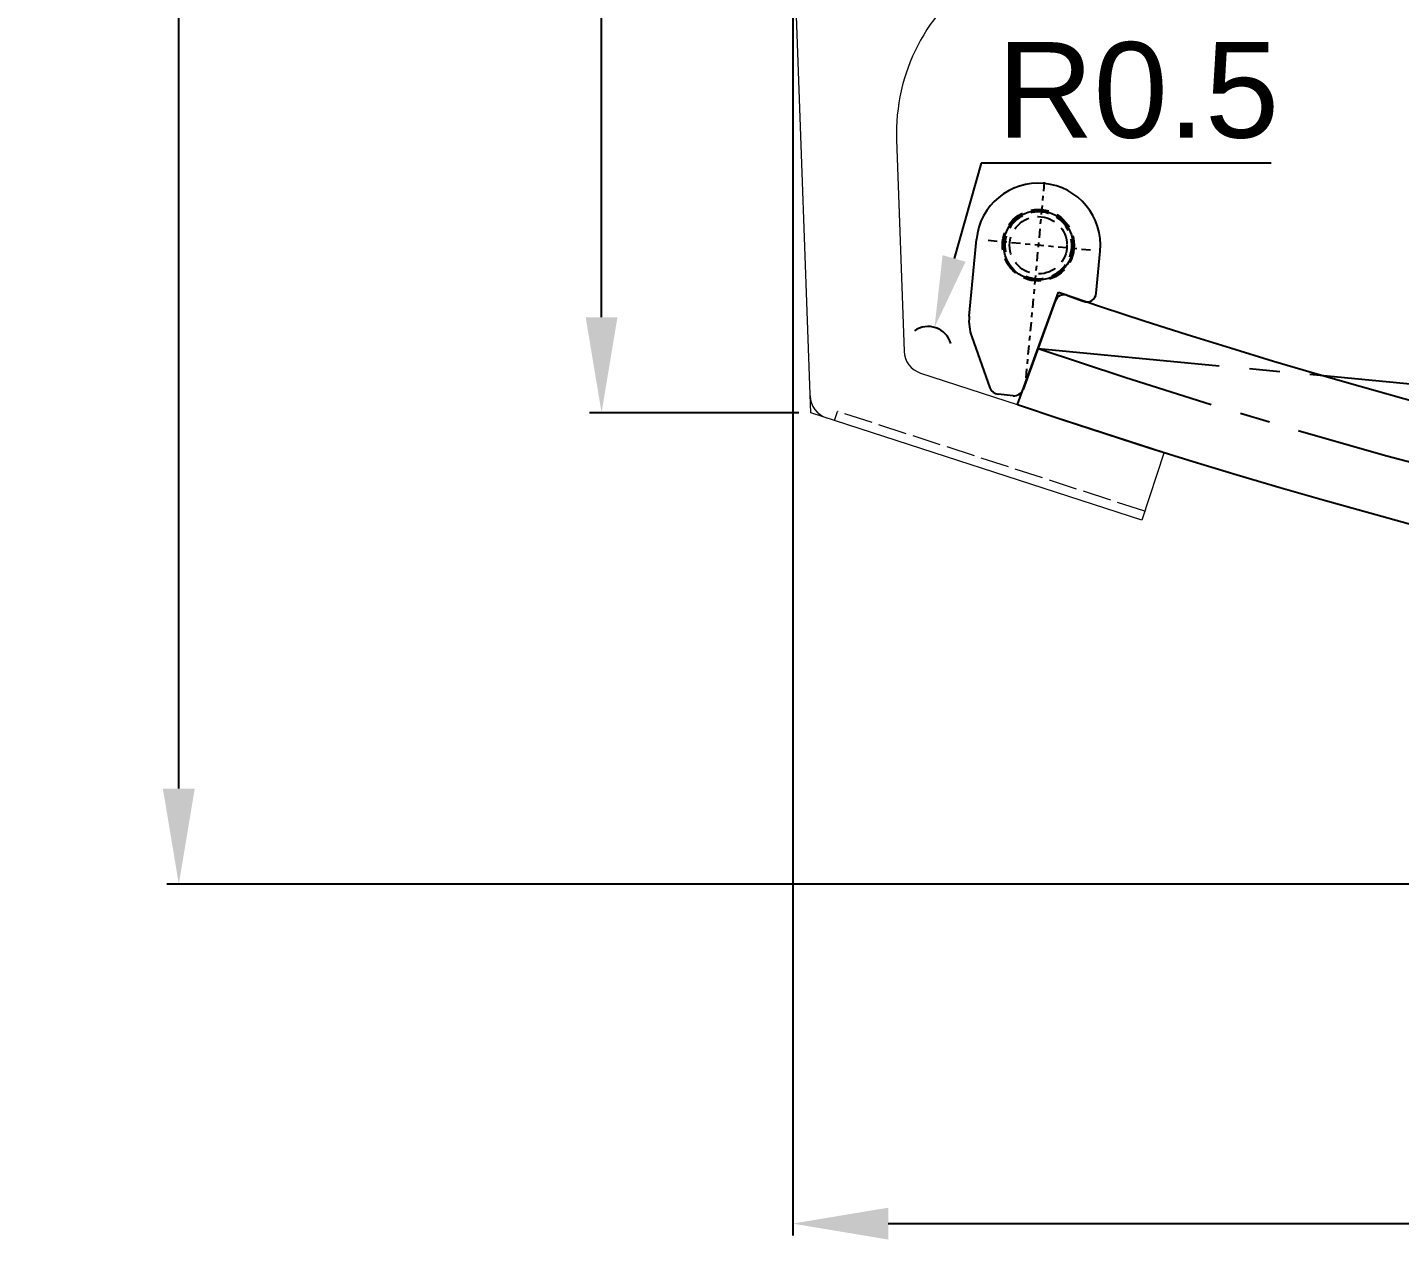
# Model space of a CAD drawing. Header units: millimetres. Extents: x 1186 to 2336, y 1181 to 1549.
# Drawn here: x 1477.05 to 1505.76, y 1292.97 to 1318.34 of the extents above; entities that cross this region are included whole.
import ezdxf

# ---------------------------------------------------------------- set-up
doc = ezdxf.new("R2010")
doc.units = ezdxf.units.MM
for name, pattern in [('ACAD_ISO02W100', [15, 12, -3]), ('CENTER2', [28.575, 19.05, -3.175, 3.175, -3.175]), ('HIDDEN2', [0.1875, 0.125, -0.0625])]:
    doc.linetypes.add(name, pattern=pattern)
for name, color, linetype in [('Center Line', 2, 'CENTER2'), ('Dimension', 3, 'Continuous'), ('Hidden Line', 1, 'HIDDEN2')]:
    doc.layers.add(name, color=color, linetype=linetype)
doc.layers.add('标注', color=4, linetype='Continuous', lineweight=5)
doc.styles.get("Standard").update_dxf_attribs({"font": 'arial.ttf'})
doc.dimstyles.new('Standard$0', dxfattribs={"dimtxt": 2.3, "dimasz": 2, "dimexe": 1, "dimexo": 1, "dimgap": 1, "dimtad": 0, "dimtih": 1, "dimtoh": 1, "dimdec": 1, "dimzin": 0, "dimdsep": 46, "dimtxsty": 'Standard', "dimcen": 0, "dimclrd": 4, "dimclre": 4, "dimclrt": 4, "dimadec": 1, "dimazin": 0, "dimtfac": 1, "dimtdec": 1, "dimtofl": 0, "dimtmove": 0, "dimatfit": 0, "dimfxl": 1, "dimtolj": 1, "dimtzin": 0, "dimarcsym": 0})
doc.dimstyles.new('STANDARD$4', dxfattribs={"dimtxt": 2, "dimasz": 1.5, "dimexe": 0.5, "dimexo": 0.5, "dimgap": 0.5, "dimtad": 1, "dimtoh": 1, "dimdsep": 46, "dimtxsty": 'Standard', "dimcen": 0, "dimadec": 0, "dimazin": 0, "dimtfac": 1, "dimtofl": 0, "dimtmove": 0, "dimatfit": 3, "dimfxl": 1, "dimtolj": 1, "dimtzin": 0, "dimarcsym": 0})

# ---------------------------------------------------------------- blocks, each defined once
blk = doc.blocks.new('*D189')
at = {"layer": 'Defpoints', "color": 0, "ltscale": 1000, "transparency": 16777216}
for p in [(1493.064, 1320.87), (1636.952, 1320.87), (1636.952, 1293.305)]:
    blk.add_point(p, dxfattribs=at)
at = {"layer": 'Dimension', "color": 3, "lineweight": -2, "ltscale": 1000, "transparency": 16777216}
for p, q in [((1493.064, 1320.62), (1493.064, 1293.055)), ((1636.952, 1320.62), (1636.952, 1293.055)), ((1495.064, 1293.305), (1634.952, 1293.305))]:
    blk.add_line(p, q, dxfattribs=at)
at = {"layer": 'Dimension', "color": 3, "ltscale": 1000, "transparency": 16777216}
for points in [[(1495.064, 1293.638), (1495.064, 1292.971), (1493.064, 1293.305)], [(1634.952, 1293.638), (1634.952, 1292.971), (1636.952, 1293.305)]]:
    blk.add_solid(points, dxfattribs=at)
at = {"layer": 'Dimension', "ltscale": 1000, "transparency": 16777216, "insert": (1565.008, 1294.81), "char_height": 2.5, "attachment_point": 5}
blk.add_mtext('\\A1;144±1', dxfattribs=at)
blk = doc.blocks.new('ET3T23T23T3T3')
for p, q in [((-1.83, 4.172), (-1.83, 4.172)), ((-3.417, 1.595), (-3.264, 3.203)), ((-0.759, 2.077), (-0.676, 2.958)), ((-1.358, 2.031), (-1.028, 1.908)), ((-1.616, 1.912), (-2.29, 0.063)), ((-3.363, 1.165), (-2.982, 0.094)), ((-2.496, -0.068), (-2.813, -0.038))]:
    blk.add_line(p, q)
blk.add_circle((-1.97, 3.08), 0.725)
for centre, radius, start, end in [((-1.97, 3.08), 1.3, 354.589, 174.589), ((-1.428, 1.844), 0.2, 69.589, 159.9898), ((-0.958, 2.096), 0.2, 249.589, 354.589), ((-2.421, 1.5), 1, 174.589, 199.589), ((-2.794, 0.161), 0.2, 199.589, 264.589), ((-2.478, 0.131), 0.2, 264.589, 339.9898)]:
    blk.add_arc(centre, radius, start, end)
at = {"layer": 'Center Line', "ltscale": 0.01}
for p, q in [((-1.845, 4.403), (-2.237, 0.266)), ((-0.878, 2.977), (-3.062, 3.184))]:
    blk.add_line(p, q, dxfattribs=at)
at = {"layer": 'Hidden Line', "ltscale": 3}
for radius in [0.75, 0.6]:
    blk.add_circle((-1.97, 3.08), radius, dxfattribs=at)
blk.add_arc((-1.97, 3.08), 0.7, 247.9875, 191.1906, dxfattribs=at)
blk = doc.blocks.new('*D260')
at = {"layer": 'Defpoints', "color": 0, "ltscale": 1000, "transparency": 16777216}
for p in [(1489.065, 1415.278), (1492.937, 1415.278), (1493.441, 1310.278)]:
    blk.add_point(p, dxfattribs=at)
at = {"layer": 'Dimension', "color": 3, "lineweight": -2, "ltscale": 1000, "transparency": 16777216}
for p, q in [((1492.687, 1415.278), (1488.815, 1415.278)), ((1489.065, 1312.278), (1489.065, 1413.278)), ((1493.191, 1310.278), (1488.815, 1310.278))]:
    blk.add_line(p, q, dxfattribs=at)
at = {"layer": 'Dimension', "color": 3, "ltscale": 1000, "transparency": 16777216}
for points in [[(1488.732, 1413.278), (1489.398, 1413.278), (1489.065, 1415.278)], [(1488.732, 1312.278), (1489.398, 1312.278), (1489.065, 1310.278)]]:
    blk.add_solid(points, dxfattribs=at)
at = {"layer": 'Dimension', "ltscale": 1000, "transparency": 16777216, "insert": (1487.539, 1362.778), "char_height": 2.5, "attachment_point": 5, "rotation": 90}
blk.add_mtext('\\A1;105±2', dxfattribs=at)
blk = doc.blocks.new('*D180')
at = {"layer": 'Defpoints', "color": 0, "ltscale": 1000, "transparency": 16777216}
for p in [(1480.219, 1467.492), (1511.357, 1467.492), (1565.008, 1300.411)]:
    blk.add_point(p, dxfattribs=at)
at = {"layer": 'Dimension', "color": 3, "lineweight": -2, "ltscale": 1000, "transparency": 16777216}
for p, q in [((1511.107, 1467.492), (1479.969, 1467.492)), ((1480.219, 1302.411), (1480.219, 1465.492)), ((1564.758, 1300.411), (1479.969, 1300.411))]:
    blk.add_line(p, q, dxfattribs=at)
at = {"layer": 'Dimension', "color": 3, "ltscale": 1000, "transparency": 16777216}
for points in [[(1479.885, 1465.492), (1480.552, 1465.492), (1480.219, 1467.492)], [(1479.885, 1302.411), (1480.552, 1302.411), (1480.219, 1300.411)]]:
    blk.add_solid(points, dxfattribs=at)
at = {"layer": 'Dimension', "ltscale": 1000, "transparency": 16777216, "insert": (1478.692, 1387.394), "char_height": 2.5, "attachment_point": 5, "rotation": 90}
blk.add_mtext('\\A1;167±2', dxfattribs=at)
blk = doc.blocks.new('*D214')
at = {"color": 0, "lineweight": -2, "ltscale": 1000, "transparency": 16777216}
for p, q in [((1497.007, 1315.5), (1496.442, 1313.507)), ((1503.078, 1315.5), (1497.007, 1315.5))]:
    blk.add_line(p, q, dxfattribs=at)
blk.add_arc((1495.896, 1311.583), 0.5, 16.8595, 124.7437, dxfattribs=at)
at = {"color": 0, "ltscale": 1000, "transparency": 16777216}
blk.add_solid([(1496.201, 1313.576), (1496.682, 1313.439), (1496.032, 1312.064)], dxfattribs=at)
at = {"layer": 'Defpoints', "color": 0, "ltscale": 1000, "transparency": 16777216}
for p in [(1496.032, 1312.064), (1495.896, 1311.583)]:
    blk.add_point(p, dxfattribs=at)
at = {"color": 0, "ltscale": 1000, "transparency": 16777216, "insert": (1500.293, 1317.021), "char_height": 2, "attachment_point": 5}
blk.add_mtext('\\A1;R0.5', dxfattribs=at)

msp = doc.modelspace()

# ---------------------------------------------------------------- linework, layer by layer
msp.add_line((1497.77045, 1310.44842), (1498.62611, 1312.79804))
at = {"color": 1, "linetype": 'ACAD_ISO02W100', "lineweight": 13, "ltscale": 0.05}
for p in [(1493.94256, 1310.11537), (1500.43235, 1308.21625)]:
    msp.add_line(p, (1494.00439, 1310.30558), dxfattribs=at)
at = {"color": 251, "linetype": 'ACAD_ISO02W100', "lineweight": 13, "ltscale": 0.05}
msp.add_lwpolyline([(1493.71911, 1310.19091), (1493.71826, 1310.18828)], dxfattribs=at)
for radius, start, end in [(129.475, 251.2340109, 277.9101369), (131.975, 251.2104377, 277.9123772)]:
    msp.add_arc((1540.2787, 1435.3902), radius, start, end)
at = {"layer": 'Center Line', "ltscale": 0.2}
msp.add_line((1498.19828, 1311.62323), (1558.2716, 1305.90939), dxfattribs=at)
msp.add_arc((1540.2787, 1435.3902), 130.725, 251.2221116, 277.9112678, dxfattribs=at)
at = {"layer": '标注', "color": 0, "lineweight": 13, "ltscale": 5}
for p, q in [((1493.44076, 1310.27848), (1492.9781, 1323.27028)), ((1495.23865, 1315.98961), (1495.39619, 1311.56568)), ((1495.74131, 1311.10796), (1500.8342, 1309.45258)), ((1500.37053, 1308.02605), (1493.44076, 1310.27848)), ((1500.8342, 1309.45258), (1500.37053, 1308.02605))]:
    msp.add_line(p, q, dxfattribs=at)
for centre, radius, start, end in [((1499.23611, 1316.13197), 4, 123.35289, 182.039514), ((1495.89587, 1311.58347), 0.5, 182.039514, 251.993897), ((1493.92799, 1310.64586), 0.5, 182.039514, 251.993897)]:
    msp.add_arc(centre, radius, start, end, dxfattribs=at)

# ---------------------------------------------------------------- block references
msp.add_blockref('ET3T23T23T3T3', (1500.17383, 1310.70261))

# ---------------------------------------------------------------- dimensions: what is measured, and where the dimension line sits
at = {"color": 3, "ltscale": 1000}
dim = msp.add_radius_dim(center=(1495.89587, 1311.58347), mpoint=(1496.03239, 1312.06448), dimstyle='STANDARD$4', override={"dimfxl": 1.25, "dimarcsym": 2}, dxfattribs=at)
dim.commit()
dim.dimension.update_dxf_attribs({"geometry": '*D214', "text_midpoint": (1500.29261, 1315.50013), "dimtype": 164})
at = {"layer": 'Dimension', "color": 40, "ltscale": 1000, "true_color": 0xf8d731}
dim = msp.add_linear_dim(base=(1480.21872, 1467.49162), p1=(1565.0079, 1300.41068), p2=(1511.3571, 1467.49162), angle=90, dimstyle='Standard$0', override={"dimtxt": 2.5, "dimexe": 0.25, "dimexo": 0.25, "dimgap": 0.25, "dimtad": 1, "dimtih": 0, "dimtoh": 0, "dimdec": 0, "dimclrd": 3, "dimclre": 3, "dimclrt": 256, "dimadec": 0, "dimtol": 1, "dimtp": 2, "dimtm": 2, "dimtdec": 0, "dimatfit": 3, "dimfxl": 1.25, "dimarcsym": 2}, dxfattribs=at)
dim.commit()
dim.dimension.update_dxf_attribs({"geometry": '*D180', "text_midpoint": (1480.21872, 1387.39361), "dimtype": 160})
dim = msp.add_linear_dim(base=(1489.06516, 1415.27848), p1=(1493.44076, 1310.27848), p2=(1492.93672, 1415.27848), angle=90, dimstyle='Standard$0', override={"dimtxt": 2.5, "dimexe": 0.25, "dimexo": 0.25, "dimgap": 0.25, "dimtad": 1, "dimtih": 0, "dimtoh": 0, "dimdec": 0, "dimclrd": 3, "dimclre": 3, "dimclrt": 256, "dimadec": 0, "dimtol": 1, "dimtp": 2, "dimtm": 2, "dimtdec": 0, "dimatfit": 3, "dimfxl": 1.25, "dimarcsym": 2}, dxfattribs=at)
dim.commit()
dim.dimension.update_dxf_attribs({"geometry": '*D260', "text_midpoint": (1487.53873, 1362.77848)})
dim = msp.add_linear_dim(base=(1636.95222, 1293.30451), p1=(1493.06357, 1320.87028), p2=(1636.95222, 1320.87028), dimstyle='Standard$0', override={"dimtxt": 2.5, "dimexe": 0.25, "dimexo": 0.25, "dimgap": 0.25, "dimtad": 1, "dimtih": 0, "dimtoh": 0, "dimdec": 0, "dimclrd": 3, "dimclre": 3, "dimclrt": 256, "dimadec": 0, "dimtol": 1, "dimtp": 1, "dimtm": 1, "dimtdec": 0, "dimatfit": 3, "dimfxl": 1.25, "dimarcsym": 2}, dxfattribs=at)
dim.commit()
dim.dimension.update_dxf_attribs({"geometry": '*D189', "text_midpoint": (1565.0079, 1294.80962)})

doc.saveas('drawing.dxf')
